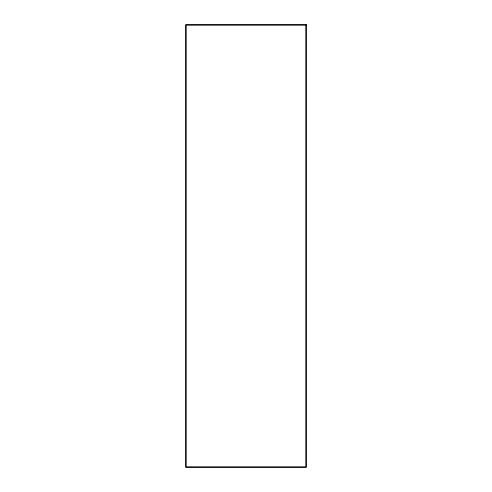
<?xml version="1.0" encoding="UTF-8"?>
<svg xmlns="http://www.w3.org/2000/svg" width="492" height="492" viewBox="0 0 492 492"><rect width="100%" height="100%" fill="white"/><g stroke="black" fill="none" stroke-linecap="round" stroke-linejoin="round"><path stroke-width="0.74" d="M306.381 24.6L185.619 24.6L185.619 467.4L306.381 467.4L306.381 24.6M305.778 25.203L186.222 25.203L186.222 466.797L305.778 466.797L305.778 25.203"/></g></svg>
